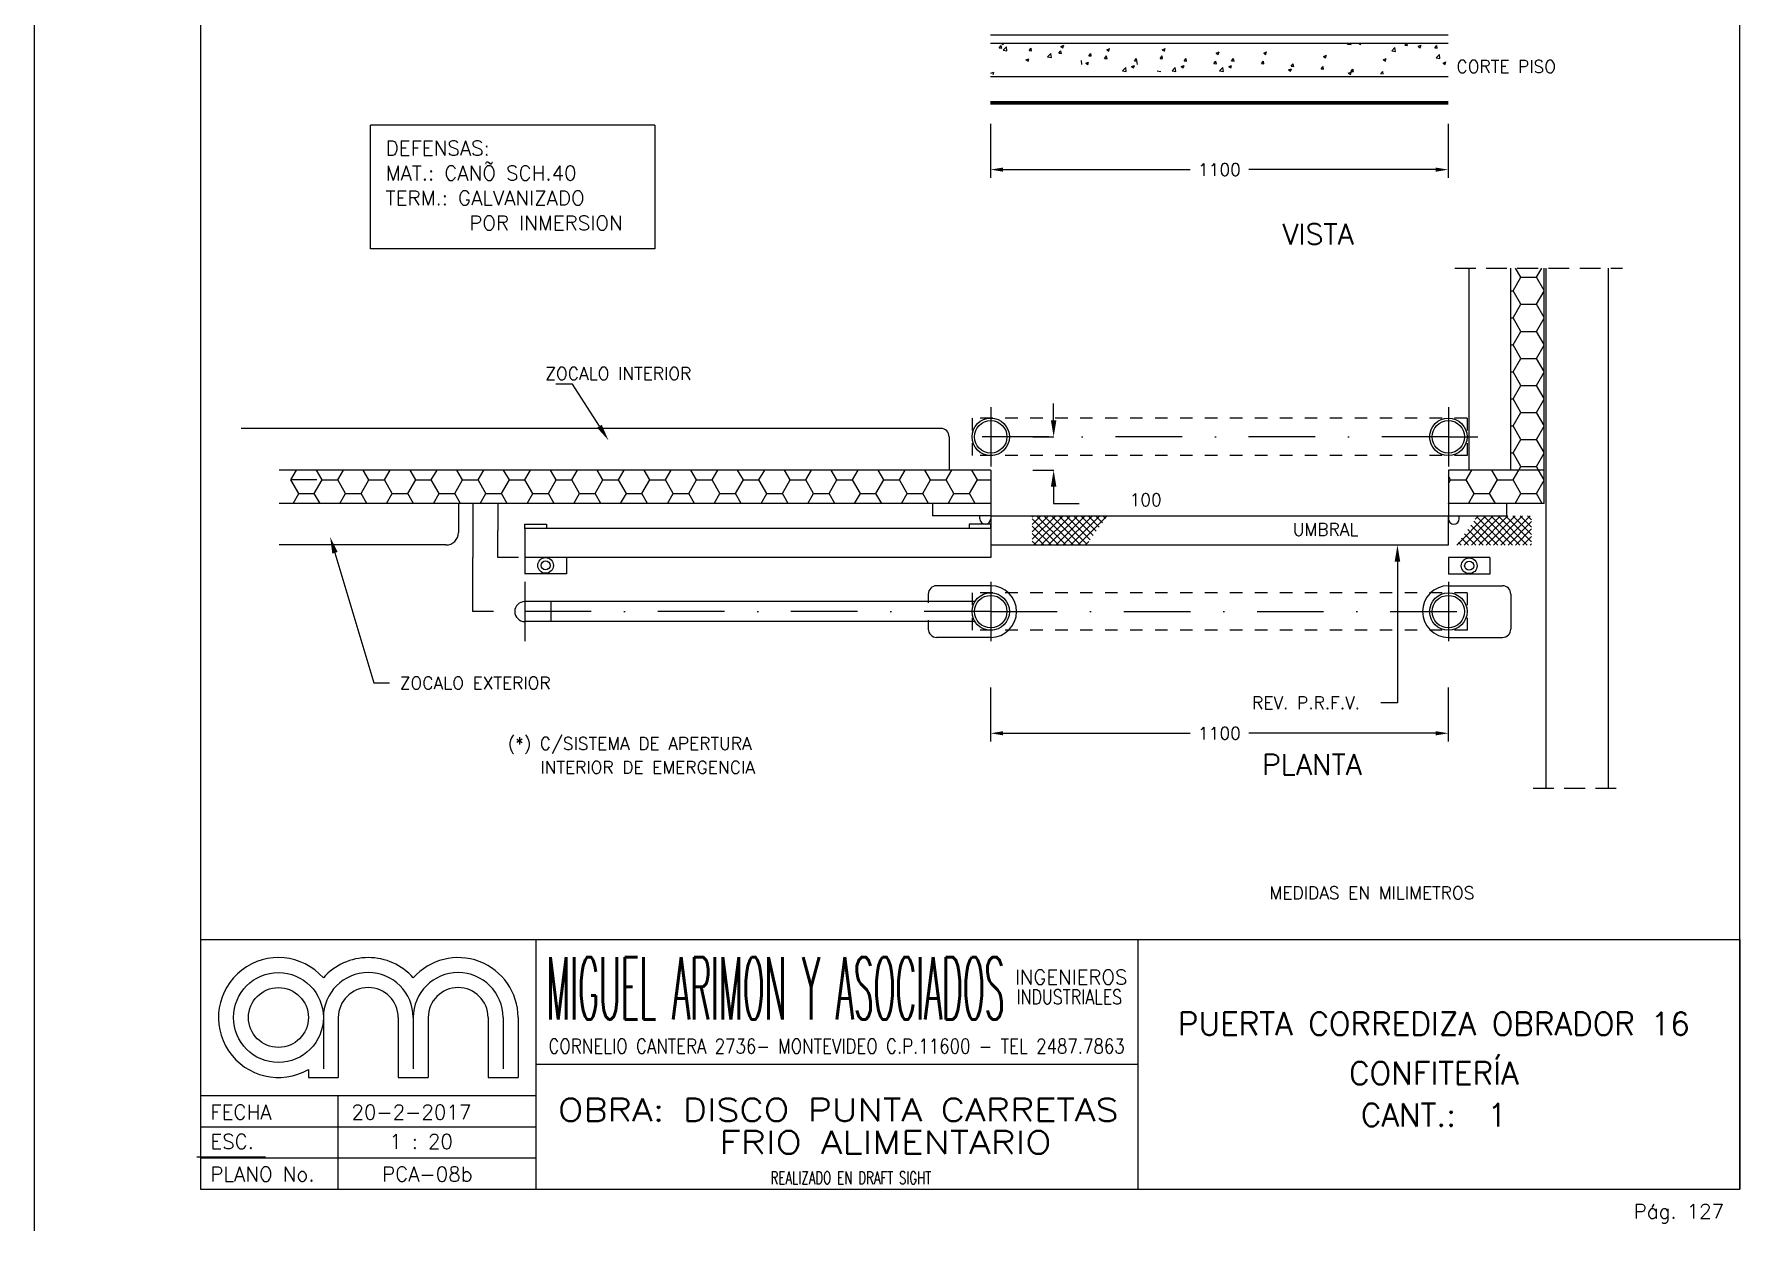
# Model space of a CAD drawing. Extents: x 2682 to 23682, y -29604 to -17724.
# Drawn here: x 6882 to 10982, y -23664 to -20788 of the extents above; entities that cross this region are included whole.
import ezdxf
from ezdxf.enums import TextEntityAlignment as Align

# ---------------------------------------------------------------- set-up
doc = ezdxf.new("R2010")
doc.units = 0
doc.header["$MEASUREMENT"] = 0
doc.header["$PDMODE"] = 33
for name, pattern in [('CEN20', [320, 160, -80, 0, -80]), ('PUN15', [60, 30, -30]), ('PUN25', [75, 50, -25])]:
    doc.linetypes.add(name, pattern=pattern)
doc.layers.get('0').update_dxf_attribs({"linetype": 'CONTINUOUS'})
doc.layers.get('DEFPOINTS').update_dxf_attribs({"linetype": 'CONTINUOUS'})
for name, color, linetype in [('0.25', 50, 'CONTINUOUS'), ('0.6', 15, 'CONTINUOUS'), ('FI', 2, 'CONTINUOUS'), ('GR', 9, 'CONTINUOUS'), ('IS', 5, 'CONTINUOUS'), ('ISO', 19, 'CONTINUOUS'), ('ISOF', 12, 'CONTINUOUS'), ('MA', 15, 'CONTINUOUS'), ('ME', 7, 'CONTINUOUS'), ('MF', 19, 'CONTINUOUS'), ('TF', 13, 'CONTINUOUS'), ('TX', 13, 'CONTINUOUS')]:
    doc.layers.add(name, color=color, linetype=linetype)
doc.styles.add('ROMANS', font='romans')
doc.styles.get("Standard").update_dxf_attribs({"font": 'ITALIC'})
doc.dimstyles.new('RPM 1-50', dxfattribs={"dimscale": 20, "dimtxt": 1.5, "dimasz": 1.5, "dimexe": 1, "dimexo": 2, "dimgap": 1, "dimtad": 0, "dimdec": 0, "dimtxsty": 'ROMANS', "dimcen": 1.5, "dimclrd": 256, "dimclre": 256, "dimclrt": 256, "dimadec": 0, "dimazin": 0, "dimtfac": 1, "dimtdec": 0, "dimtix": 1, "dimtmove": 2, "dimatfit": 0, "dimfxl": 1, "dimtolj": 1, "dimlwd": -1, "dimlwe": -1, "dimarcsym": 0})
doc.dimstyles.get("Standard").update_dxf_attribs({"dimtxt": 0.18, "dimasz": 0.18, "dimexe": 0.18, "dimexo": 0.0625, "dimgap": 0.09, "dimtad": 0, "dimtih": 1, "dimtoh": 1, "dimdec": 4, "dimzin": 0, "dimdsep": 46, "dimtxsty": 'Standard', "dimcen": 0.09, "dimadec": 0, "dimazin": 0, "dimtfac": 1, "dimtdec": 4, "dimtofl": 0, "dimtmove": 0, "dimatfit": 3, "dimfxl": 1, "dimtolj": 1, "dimtzin": 0, "dimarcsym": 0})

# ---------------------------------------------------------------- blocks, each defined once
blk = doc.blocks.new('*X18')
at = {"color": 0}
for p, q in [((1337.8, 1637.3), (1400.4, 1699.9)), ((1337.8, 1655), (1382.7, 1699.9)), ((1337.8, 1672.7), (1365.1, 1699.9)), ((1337.8, 1690.4), (1347.4, 1699.9)), ((1393.9, 1629.9), (1337.8, 1686.1)), ((1411.6, 1629.9), (1341.6, 1699.9)), ((1348.1, 1629.9), (1418.1, 1699.9)), ((1429.3, 1629.9), (1359.3, 1699.9)), ((1365.8, 1629.9), (1435.8, 1699.9)), ((1447, 1629.9), (1377, 1699.9)), ((1383.5, 1629.9), (1453.5, 1699.9)), ((1464.7, 1629.9), (1394.7, 1699.9)), ((1401.1, 1629.9), (1469.1, 1697.9)), ((1482.3, 1629.9), (1412.3, 1699.9)), ((1418.8, 1629.9), (1476.5, 1687.6)), ((1500, 1629.9), (1430, 1699.9)), ((1517.7, 1629.9), (1447.7, 1699.9)), ((1473.4, 1691.9), (1465.4, 1699.9)), ((1376.3, 1629.9), (1337.8, 1668.4)), ((1358.6, 1629.9), (1337.8, 1650.7)), ((1436.5, 1629.9), (1483.9, 1677.3)), ((1454.2, 1629.9), (1491.3, 1667.1)), ((1471.8, 1629.9), (1498.7, 1656.8)), ((1489.5, 1629.9), (1506.1, 1646.5)), ((1340.9, 1629.9), (1337.8, 1633)), ((1507.2, 1629.9), (1513.5, 1636.2))]:
    blk.add_line(p, q, dxfattribs=at)
blk = doc.blocks.new('*D832')
at = {"layer": 'DEFPOINTS', "color": 0, "transparency": 16777216}
for p in [(8046.5, -21915.5), (7996.5, -22045.5), (8046.5, -22045.5)]:
    blk.add_point(p, dxfattribs=at)
at = {"layer": 'TF', "color": 0, "lineweight": -2, "transparency": 16777216}
for p, q in [((8046.5, -21915.5), (7996.4, -21915.5)), ((7996.5, -21915.7), (7996.5, -21980.4)), ((7996.5, -22045.4), (7996.5, -21980.7)), ((8046.5, -22045.5), (7996.4, -22045.5))]:
    blk.add_line(p, q, dxfattribs=at)
at = {"layer": 'TF', "color": 0, "transparency": 16777216}
for points in [[(7996.5, -21915.7), (7996.6, -21915.7), (7996.5, -21915.5)], [(7996.5, -22045.4), (7996.6, -22045.4), (7996.5, -22045.5)]]:
    blk.add_solid(points, dxfattribs=at)
at = {"layer": 'TF', "color": 0, "transparency": 16777216, "insert": (7996.5, -21980.5), "char_height": 0.18, "attachment_point": 5}
blk.add_mtext('\\A1;A', dxfattribs=at)
blk = doc.blocks.new('*D833')
at = {"layer": 'DEFPOINTS', "color": 0, "transparency": 16777216}
for p in [(7986.2, -21915.5), (7936.2, -22175.5), (7986.2, -22175.5)]:
    blk.add_point(p, dxfattribs=at)
at = {"layer": 'TF', "color": 0, "lineweight": -2, "transparency": 16777216}
for p, q in [((7986.1, -21915.5), (7936, -21915.5)), ((7936.2, -21915.7), (7936.2, -22045.4)), ((7936.2, -22175.4), (7936.2, -22045.7)), ((7986.1, -22175.5), (7936, -22175.5))]:
    blk.add_line(p, q, dxfattribs=at)
at = {"layer": 'TF', "color": 0, "transparency": 16777216}
for points in [[(7936.1, -21915.7), (7936.2, -21915.7), (7936.2, -21915.5)], [(7936.1, -22175.4), (7936.2, -22175.4), (7936.2, -22175.5)]]:
    blk.add_solid(points, dxfattribs=at)
at = {"layer": 'TF', "color": 0, "transparency": 16777216, "insert": (7936.2, -22045.5), "char_height": 0.18, "attachment_point": 5}
blk.add_mtext('\\A1;A+150', dxfattribs=at)
blk = doc.blocks.new('*X19')
at = {"color": 0}
for p, q in [((7519.7, 1786.2), (7533.5, 1809.9)), ((7594.7, 1786.2), (7581, 1809.9)), ((7632.2, 1786.2), (7646, 1809.9)), ((7706.8, 1786.9), (7693.5, 1809.9)), ((7482.2, 1786.2), (7476.8, 1795.6)), ((7476.8, 1776.8), (7482.2, 1786.2)), ((7482.2, 1786.2), (7519.7, 1786.2)), ((7538.5, 1753.7), (7519.7, 1786.2)), ((7576, 1753.7), (7594.7, 1786.2)), ((7594.7, 1786.2), (7632.2, 1786.2)), ((7651, 1753.7), (7632.2, 1786.2)), ((7688.5, 1753.7), (7706.8, 1785.4)), ((7477.2, 1729.9), (7476.8, 1730.6)), ((7524.8, 1729.9), (7538.5, 1753.7)), ((7538.5, 1753.7), (7576, 1753.7)), ((7589.7, 1729.9), (7576, 1753.7)), ((7637.3, 1729.9), (7651, 1753.7)), ((7651, 1753.7), (7688.5, 1753.7)), ((7702.2, 1729.9), (7688.5, 1753.7))]:
    blk.add_line(p, q, dxfattribs=at)
blk = doc.blocks.new('*X20')
at = {"color": 0}
for p, q in [((7632.2, 2240.8), (7651, 2273.3)), ((7651, 2273.3), (7638.1, 2295.6)), ((7651, 2273.3), (7688.5, 2273.3)), ((7688.5, 2273.3), (7701.4, 2295.6)), ((7706.8, 2241.6), (7688.5, 2273.3)), ((7626.8, 2240.8), (7632.2, 2240.8)), ((7651, 2208.4), (7632.2, 2240.8)), ((7688.5, 2208.4), (7706.8, 2240.1)), ((7626.8, 2175.9), (7632.2, 2175.9)), ((7632.2, 2175.9), (7651, 2208.4)), ((7651, 2143.4), (7632.2, 2175.9)), ((7651, 2208.4), (7688.5, 2208.4)), ((7706.8, 2176.6), (7688.5, 2208.4)), ((7688.5, 2143.4), (7706.8, 2175.2)), ((7632.2, 2110.9), (7651, 2143.4)), ((7651, 2143.4), (7688.5, 2143.4)), ((7706.8, 2111.7), (7688.5, 2143.4)), ((7626.8, 2110.9), (7632.2, 2110.9)), ((7651, 2078.5), (7632.2, 2110.9)), ((7688.5, 2078.5), (7706.8, 2110.2)), ((7632.2, 2046), (7651, 2078.5)), ((7651, 2078.5), (7688.5, 2078.5)), ((7706.8, 2046.7), (7688.5, 2078.5)), ((7626.8, 2046), (7632.2, 2046)), ((7651, 2013.5), (7632.2, 2046)), ((7632.2, 1981), (7651, 2013.5)), ((7651, 2013.5), (7688.5, 2013.5)), ((7688.5, 2013.5), (7706.8, 2045.3)), ((7706.8, 1981.8), (7688.5, 2013.5)), ((7626.8, 1981), (7632.2, 1981)), ((7651, 1948.6), (7632.2, 1981)), ((7688.5, 1948.6), (7706.8, 1980.3)), ((7632.2, 1916.1), (7651, 1948.6)), ((7651, 1948.6), (7688.5, 1948.6)), ((7706.8, 1916.8), (7688.5, 1948.6)), ((7626.8, 1916.1), (7632.2, 1916.1)), ((7651, 1883.6), (7632.2, 1916.1)), ((7688.5, 1883.6), (7706.8, 1915.4)), ((7626.8, 1851.1), (7632.2, 1851.1)), ((7632.2, 1851.1), (7651, 1883.6)), ((7651, 1818.7), (7632.2, 1851.1)), ((7651, 1883.6), (7688.5, 1883.6)), ((7706.8, 1851.9), (7688.5, 1883.6)), ((7688.5, 1818.7), (7706.8, 1850.4)), ((7646, 1809.9), (7651, 1818.7)), ((7651, 1818.7), (7688.5, 1818.7)), ((7693.5, 1809.9), (7688.5, 1818.7))]:
    blk.add_line(p, q, dxfattribs=at)
blk = doc.blocks.new('*D835')
at = {"layer": 'DEFPOINTS', "color": 0, "transparency": 16777216}
for p in [(9181.2, -20963.1), (10281.2, -20963.1), (10281.2, -21113.4)]:
    blk.add_point(p, dxfattribs=at)
at = {"layer": 'TX', "transparency": 16777216}
for p, q in [((9181.2, -21003.1), (9181.2, -21133.4)), ((10281.2, -21003.1), (10281.2, -21133.4)), ((9211.2, -21113.4), (9660.5, -21113.4)), ((10251.2, -21113.4), (9801.9, -21113.4))]:
    blk.add_line(p, q, dxfattribs=at)
for points in [[(9211.2, -21108.4), (9211.2, -21118.4), (9181.2, -21113.4)], [(10251.2, -21108.4), (10251.2, -21118.4), (10281.2, -21113.4)]]:
    blk.add_solid(points, dxfattribs=at)
at = {"layer": 'TX', "transparency": 16777216, "insert": (9731.2, -21113.4), "char_height": 30, "attachment_point": 5, "style": 'ROMANS'}
blk.add_mtext('\\A1;1100', dxfattribs=at)
blk = doc.blocks.new('*D846')
at = {"layer": 'DEFPOINTS', "color": 0, "transparency": 16777216}
for p in [(9181.2, -22317.9), (10281.2, -22317.9), (10281.2, -22468.1)]:
    blk.add_point(p, dxfattribs=at)
at = {"layer": 'TX', "transparency": 16777216}
for p, q in [((9181.2, -22357.9), (9181.2, -22488.1)), ((10281.2, -22357.9), (10281.2, -22488.1)), ((9211.2, -22468.1), (9660.5, -22468.1)), ((10251.2, -22468.1), (9801.9, -22468.1))]:
    blk.add_line(p, q, dxfattribs=at)
for points in [[(9211.2, -22463.1), (9211.2, -22473.1), (9181.2, -22468.1)], [(10251.2, -22463.1), (10251.2, -22473.1), (10281.2, -22468.1)]]:
    blk.add_solid(points, dxfattribs=at)
at = {"layer": 'TX', "transparency": 16777216, "insert": (9731.2, -22468.1), "char_height": 30, "attachment_point": 5, "style": 'ROMANS'}
blk.add_mtext('\\A1;1100', dxfattribs=at)

msp = doc.modelspace()

# ---------------------------------------------------------------- linework, layer by layer
at = {"layer": '0.25'}
for p, q in [((9201.75446, -20820.83792), (9206.57537, -20815.09258)), ((9201.75446, -20820.83792), (9207.73162, -20821.36086)), ((9207.71556, -20821.34506), (9206.5593, -20815.07679)), ((9207.83745, -20810.20198), (9211.28984, -20812.53065)), ((9211.27372, -20812.51495), (9212.04981, -20810.20198)), ((9211.46733, -20826.13806), (9219.25618, -20818.0204)), ((9211.46733, -20826.13806), (9220.361, -20827.51738)), ((9220.34473, -20827.50177), (9219.23991, -20818.00479)), ((9273.48047, -20827.11314), (9279.45764, -20827.63607)), ((9273.48048, -20827.11313), (9278.30139, -20821.3678)), ((9279.44157, -20827.62033), (9278.28531, -20821.35206)), ((9345.2065, -20833.38835), (9350.02741, -20827.64301)), ((9351.16758, -20833.8956), (9350.01133, -20827.62733)), ((9350.02855, -20817.18426), (9355.00278, -20820.53942)), ((9350.02856, -20817.18427), (9357.03042, -20814.49651)), ((9354.98666, -20820.52384), (9357.01429, -20814.48093)), ((9460.25729, -20825.19304), (9465.23151, -20828.54819)), ((9460.2573, -20825.19304), (9467.25915, -20822.50528)), ((9465.21538, -20828.53273), (9467.24302, -20822.48981)), ((9593.7415, -20825.19304), (9598.71572, -20828.54819)), ((9593.74151, -20825.19304), (9600.74336, -20822.50528)), ((9598.69959, -20828.53273), (9600.72723, -20822.48981)), ((10038.55405, -20811.4857), (10039.78577, -20810.20198)), ((10038.55405, -20811.48571), (10047.44772, -20812.86503)), ((10047.43145, -20812.84982), (10047.12342, -20810.20198)), ((10067.0347, -20810.20198), (10070.16385, -20812.31262)), ((10070.14773, -20812.29745), (10070.85084, -20810.20198)), ((10145.27815, -20828.0376), (10153.067, -20819.91995)), ((10154.15554, -20829.40179), (10153.05072, -20819.90481)), ((10176.86552, -20814.64606), (10182.84269, -20815.16899)), ((10176.86553, -20814.64605), (10180.59455, -20810.20198)), ((10182.82662, -20815.15381), (10181.9132, -20810.20198)), ((10208.90257, -20816.96624), (10213.87679, -20820.3214)), ((10208.90258, -20816.96625), (10215.90443, -20814.27849)), ((10213.86067, -20820.30633), (10215.8883, -20814.26342)), ((10248.59154, -20820.92127), (10254.56871, -20821.44421)), ((10248.59155, -20820.92127), (10253.41246, -20815.17593)), ((10254.55264, -20821.42908), (10253.39638, -20815.16081)), ((9266.00632, -20849.43738), (9270.98054, -20852.79253)), ((9266.00633, -20849.43738), (9273.00818, -20846.74962)), ((9270.9644, -20852.77689), (9272.99203, -20846.73397)), ((9318.19143, -20842.68996), (9325.98028, -20834.5723)), ((9318.19143, -20842.68996), (9327.08511, -20844.06929)), ((9327.06882, -20844.05374), (9325.964, -20834.55676)), ((9345.20649, -20833.38835), (9351.18366, -20833.91128)), ((9400.3087, -20860.6057), (9399.20388, -20851.10872)), ((9409.71926, -20857.44615), (9414.69349, -20860.80131)), ((9409.71927, -20857.44616), (9416.72112, -20854.7584)), ((9414.67733, -20860.78578), (9416.70496, -20854.74286)), ((9416.93251, -20839.66356), (9422.90968, -20840.1865)), ((9416.93252, -20839.66356), (9421.75343, -20833.91823)), ((9422.8936, -20840.17087), (9421.73734, -20833.9026)), ((9455.17432, -20845.93878), (9461.15149, -20846.46171)), ((9455.17433, -20845.93877), (9459.99523, -20840.19344)), ((9461.1354, -20846.44614), (9459.97914, -20840.17787)), ((9498.15543, -20875.79376), (9505.94428, -20867.6761)), ((9507.03279, -20877.15767), (9505.92797, -20867.66069)), ((9519.94799, -20865.45492), (9524.92222, -20868.81008)), ((9519.948, -20865.45493), (9526.94986, -20862.76717)), ((9524.90606, -20868.79466), (9526.93369, -20862.75175)), ((9526.90034, -20852.21399), (9532.8775, -20852.73692)), ((9526.90035, -20852.21399), (9531.72125, -20846.46865)), ((9532.86141, -20852.72141), (9531.70515, -20846.45314)), ((9533.79291, -20860.6057), (9532.68809, -20851.10872)), ((9588.65853, -20845.93878), (9594.6357, -20846.46171)), ((9588.65854, -20845.93877), (9593.47944, -20840.19344)), ((9594.61961, -20846.44614), (9593.46335, -20840.17787)), ((9617.27817, -20875.79376), (9625.06702, -20867.6761)), ((9626.15553, -20877.15767), (9625.05071, -20867.66069)), ((9639.07073, -20865.45492), (9644.04496, -20868.81008)), ((9639.07074, -20865.45493), (9646.0726, -20862.76717)), ((9644.0288, -20868.79466), (9646.05643, -20862.75175)), ((9646.02308, -20852.21399), (9652.00024, -20852.73692)), ((9646.02309, -20852.21399), (9650.84399, -20846.46865)), ((9651.98415, -20852.72141), (9650.82789, -20846.45314)), ((9717.74909, -20858.4892), (9723.72626, -20859.01214)), ((9717.7491, -20858.4892), (9722.57001, -20852.74387)), ((9723.71016, -20858.99668), (9722.55391, -20852.72841)), ((9723.09297, -20833.20181), (9728.0672, -20836.55697)), ((9723.09298, -20833.20181), (9730.09483, -20830.51405)), ((9728.05106, -20836.54161), (9730.07869, -20830.4987)), ((9731.63964, -20875.79376), (9739.42849, -20867.6761)), ((9740.517, -20877.15767), (9739.41218, -20867.66069)), ((9753.4322, -20865.45492), (9758.40643, -20868.81008)), ((9753.43221, -20865.45493), (9760.43407, -20862.76717)), ((9758.39027, -20868.79466), (9760.4179, -20862.75175)), ((9760.38455, -20852.21399), (9766.36172, -20852.73692)), ((9760.38456, -20852.21399), (9765.20546, -20846.46865)), ((9766.34562, -20852.72141), (9765.18936, -20846.45314)), ((9832.11057, -20858.4892), (9836.93148, -20852.74387)), ((9832.11057, -20858.4892), (9838.08773, -20859.01214)), ((9838.07163, -20858.99668), (9836.91538, -20852.72841)), ((9837.45444, -20833.20181), (9842.42867, -20836.55697)), ((9837.45445, -20833.20181), (9844.4563, -20830.51405)), ((9842.41253, -20836.54161), (9844.44016, -20830.4987)), ((9903.83658, -20864.76442), (9909.81375, -20865.28735)), ((9903.83659, -20864.76441), (9908.6575, -20859.01908)), ((9909.79765, -20865.27195), (9908.64139, -20859.00368)), ((9975.56261, -20871.03963), (9980.38352, -20865.29429)), ((9981.52366, -20871.54722), (9980.3674, -20865.27895)), ((9981.16739, -20841.21058), (9986.14161, -20844.56574)), ((9981.1674, -20841.21059), (9988.16925, -20838.52283)), ((9986.12547, -20844.5505), (9988.1531, -20838.50758)), ((10124.88033, -20849.21936), (10129.85455, -20852.57451)), ((10124.88034, -20849.21936), (10131.88219, -20846.5316)), ((10129.8384, -20852.55938), (10131.86603, -20846.51647)), ((10145.27815, -20828.03761), (10154.17183, -20829.41693)), ((10252.00225, -20844.58951), (10259.7911, -20836.47185)), ((10252.00226, -20844.58951), (10260.89593, -20845.96883)), ((10260.87963, -20845.95376), (10259.77481, -20836.45678)), ((10268.59327, -20857.22813), (10273.5675, -20860.58329)), ((10268.59328, -20857.22813), (10275.59514, -20854.54038)), ((10273.55134, -20860.56827), (10275.57897, -20854.52536)), ((9181.98409, -20881.6905), (9188.98594, -20879.00274)), ((9186.94213, -20885.02994), (9188.96977, -20878.98702)), ((9498.15543, -20875.79376), (9507.04911, -20877.17309)), ((9581.63964, -20875.79376), (9590.53332, -20877.17309)), ((9617.27817, -20875.79376), (9626.17185, -20877.17309)), ((9731.63964, -20875.79376), (9740.53332, -20877.17309)), ((9897.14515, -20873.4637), (9902.11937, -20876.81886)), ((9897.14516, -20873.4637), (9904.14701, -20870.77594)), ((9902.1032, -20876.80355), (9904.13084, -20870.76063)), ((9975.5626, -20871.03963), (9981.53977, -20871.56256)), ((10040.85809, -20881.47247), (10045.83232, -20884.82763)), ((10040.8581, -20881.47248), (10047.85995, -20878.78472)), ((10045.81614, -20884.81243), (10047.84377, -20878.76952)), ((10047.28862, -20877.31484), (10053.26579, -20877.83778)), ((10047.28863, -20877.31484), (10052.10954, -20871.56951)), ((10053.24967, -20877.82249), (10052.09342, -20871.55422)), ((10119.01465, -20883.59005), (10123.83555, -20877.84472)), ((10124.97568, -20884.09776), (10123.81943, -20877.82949))]:
    msp.add_line(p, q, dxfattribs=at)
at = {"layer": '0.6'}
for p, q in [((7282.05496, -17823.99649), (7282.05496, -23563.99649)), ((10982.05496, -23563.99649), (10982.05496, -17823.99649)), ((7282.05496, -23563.99649), (10982.05496, -23563.99649))]:
    msp.add_line(p, q, dxfattribs=at)
at = {"layer": 'FI'}
for p, q in [((6882.05496, -17723.99649), (6882.05496, -23663.99649)), ((6882.05496, -17723.99649), (6882.05496, -23663.99649)), ((10331.38273, -21835.53673), (10331.38273, -21349.857)), ((9061.38273, -21735.53673), (7379.55346, -21735.53673)), ((9081.38273, -21755.53673), (9081.38273, -21835.53673)), ((9332.60467, -21915.53673), (9393.72245, -21915.53673)), ((9181.38273, -21945.53673), (10281.38273, -21945.53673)), ((10281.38273, -22015.53673), (10281.38273, -21945.53673)), ((9181.38273, -22015.53673), (10281.38273, -22015.53673)), ((7282.05496, -23413.59627), (8088.45447, -23413.59627)), ((7282.05496, -23488.79627), (8088.45447, -23488.79627))]:
    msp.add_line(p, q, dxfattribs=at)
at = {"layer": 'FI', "linetype": 'PUN25'}
for p, q in [((10297.06992, -21349.857), (10700.27132, -21349.857)), ((10484.87439, -22599.66326), (10696.36373, -22599.66326))]:
    msp.add_line(p, q, dxfattribs=at)
at = {"layer": 'FI', "linetype": 'CEN20'}
for p, q in [((9181.38273, -21684.43925), (9181.38273, -21826.63421)), ((10281.38273, -21684.43925), (10281.38273, -21826.63421)), ((10281.38273, -21755.53673), (9110.28525, -21755.53673)), ((10281.38273, -21755.53673), (10352.48021, -21755.53673)), ((8061.38273, -22104.43925), (8061.38273, -22246.63421)), ((9181.38273, -22104.43925), (9181.38273, -22246.63421)), ((10281.38273, -22104.43925), (10281.38273, -22246.63421)), ((9181.38273, -22175.53673), (7990.28525, -22175.53673)), ((9181.38273, -22175.53673), (10352.48021, -22175.53673))]:
    msp.add_line(p, q, dxfattribs=at)
at = {"layer": 'FI', "linetype": 'ByBlock'}
for p, q in [((9332.60467, -21715.53673), (9332.60467, -21675.53673)), ((9282.66717, -21755.53673), (9332.78467, -21755.53673)), ((9282.66717, -21835.53673), (9332.78467, -21835.53673)), ((9332.60467, -21875.53673), (9332.60467, -21915.53673))]:
    msp.add_line(p, q, dxfattribs=at)
at = {"layer": 'FI', "linetype": 'PUN15'}
for p, q in [((10326.38273, -21710.53673), (9136.38273, -21710.53673)), ((9136.38273, -21710.53673), (9136.38273, -21800.53673)), ((10326.38273, -21710.53673), (10326.38273, -21800.53673)), ((10326.38273, -21800.53673), (9136.38273, -21800.53673)), ((10326.38273, -22130.53673), (9136.38273, -22130.53673)), ((9136.38273, -22130.53673), (9136.38273, -22220.53673)), ((10326.38273, -22130.53673), (10326.38273, -22220.53673)), ((10326.38273, -22220.53673), (9136.38273, -22220.53673))]:
    msp.add_line(p, q, dxfattribs=at)
at = {"layer": 'FI'}
for centre in [(9181.38273, -21755.53673), (10281.38273, -21755.53673), (9181.38273, -22175.53673), (10281.38273, -22175.53673)]:
    msp.add_circle(centre, 39, dxfattribs=at)
msp.add_arc((9061.38273, -21755.53673), 20, 0, 90, dxfattribs=at)
at = {"layer": 'FI', "linetype": 'ByBlock'}
for points in [[(9325.938, -21715.53673), (9339.27133, -21715.53673), (9332.60467, -21755.53673)], [(9325.938, -21875.53673), (9339.27133, -21875.53673), (9332.60467, -21835.53673)]]:
    msp.add_solid(points, dxfattribs=at)
at = {"layer": 'GR'}
for p, q in [((10516.38273, -22599.66326), (10516.38273, -21349.857)), ((10666.38273, -22599.66326), (10666.38273, -21349.857))]:
    msp.add_line(p, q, dxfattribs=at)
at = {"layer": 'IS'}
for p, q in [((10281.16959, -20790.20198), (9181.16959, -20790.20198)), ((10281.16959, -20810.20198), (9181.16959, -20810.20198)), ((10281.16959, -20890.20198), (9181.16959, -20890.20198)), ((10281.16959, -20950.20198), (9181.16959, -20950.20198))]:
    msp.add_line(p, q, dxfattribs=at)
at = {"layer": 'ISO'}
for p, q in [((10431.38273, -21835.53673), (10431.38273, -21349.857)), ((10511.38273, -21915.53673), (10511.38273, -21349.857)), ((9181.38273, -21835.53673), (7471.38405, -21835.53673)), ((9181.38273, -21835.53673), (9181.38273, -21915.53673)), ((10511.38273, -21835.53673), (10281.38273, -21835.53673)), ((10281.38273, -21835.53673), (10281.38273, -21915.53673)), ((9181.38273, -21915.53673), (7471.38405, -21915.53673)), ((10511.38273, -21915.53673), (10281.38273, -21915.53673))]:
    msp.add_line(p, q, dxfattribs=at)
at = {"layer": 'ISOF'}
for p, q in [((7499.30348, -21859.30137), (7513.02398, -21835.53676)), ((7574.30347, -21859.30138), (7560.58296, -21835.53676)), ((7611.80348, -21859.30137), (7625.52398, -21835.53676)), ((7686.80347, -21859.30138), (7673.08296, -21835.53676)), ((7724.30348, -21859.30136), (7738.02398, -21835.53676)), ((7799.30347, -21859.30138), (7785.58296, -21835.53676)), ((7836.80348, -21859.30136), (7850.52398, -21835.53676)), ((7911.80347, -21859.30138), (7898.08296, -21835.53676)), ((7949.30348, -21859.30136), (7963.02398, -21835.53676)), ((8024.30347, -21859.30139), (8010.58296, -21835.53676)), ((8061.80348, -21859.30136), (8075.52398, -21835.53676)), ((8136.80347, -21859.30139), (8123.08296, -21835.53676)), ((8174.30348, -21859.30136), (8188.02398, -21835.53676)), ((8249.30347, -21859.30139), (8235.58296, -21835.53676)), ((8286.80348, -21859.30136), (8300.52398, -21835.53676)), ((8361.80347, -21859.30139), (8348.08296, -21835.53676)), ((8399.30348, -21859.30136), (8413.02398, -21835.53676)), ((8474.30347, -21859.30139), (8460.58296, -21835.53676)), ((8511.80348, -21859.30136), (8525.52398, -21835.53676)), ((8586.80347, -21859.30139), (8573.08296, -21835.53676)), ((8624.30348, -21859.30136), (8638.02398, -21835.53676)), ((8699.30347, -21859.30136), (8685.58296, -21835.53673)), ((8736.80348, -21859.30134), (8750.52398, -21835.53673)), ((8811.80344, -21859.30136), (8798.08293, -21835.53673)), ((8849.30345, -21859.30133), (8863.02395, -21835.53673)), ((8924.30344, -21859.30136), (8910.58292, -21835.53673)), ((8961.80345, -21859.30133), (8975.52395, -21835.53673)), ((9036.80344, -21859.30136), (9023.08292, -21835.53673)), ((9074.30345, -21859.30133), (9088.02395, -21835.53673)), ((9149.30344, -21859.30136), (9135.58292, -21835.53673)), ((7518.05348, -21891.77734), (7499.30348, -21859.30138)), ((7561.80349, -21859.30138), (7499.30349, -21859.30138)), ((7504.33596, -21915.53676), (7518.05348, -21891.77732)), ((7518.05349, -21891.77733), (7555.55349, -21891.77733)), ((7555.55348, -21891.77732), (7574.30348, -21859.30137)), ((7569.27098, -21915.53676), (7555.55348, -21891.77734)), ((7574.30349, -21859.30138), (7611.80349, -21859.30138)), ((7630.55347, -21891.77734), (7611.80347, -21859.30138)), ((7616.83596, -21915.53676), (7630.55348, -21891.77732)), ((7630.55349, -21891.77733), (7668.05349, -21891.77733)), ((7681.77098, -21915.53676), (7668.05347, -21891.77734)), ((7668.05348, -21891.77732), (7686.80348, -21859.30136)), ((7686.80349, -21859.30138), (7724.30349, -21859.30138)), ((7743.05347, -21891.77734), (7724.30347, -21859.30138)), ((7729.33596, -21915.53676), (7743.05348, -21891.77732)), ((7743.05349, -21891.77733), (7780.55349, -21891.77733)), ((7794.27098, -21915.53676), (7780.55347, -21891.77734)), ((7780.55348, -21891.77732), (7799.30348, -21859.30136)), ((7799.30349, -21859.30138), (7836.80349, -21859.30138)), ((7855.55347, -21891.77734), (7836.80347, -21859.30138)), ((7841.83596, -21915.53676), (7855.55348, -21891.77732)), ((7855.55349, -21891.77733), (7893.05349, -21891.77733)), ((7906.77098, -21915.53676), (7893.05347, -21891.77734)), ((7893.05348, -21891.77732), (7911.80348, -21859.30136)), ((7911.80349, -21859.30138), (7949.30349, -21859.30138)), ((7968.05347, -21891.77734), (7949.30347, -21859.30138)), ((7954.33596, -21915.53676), (7968.05348, -21891.77732)), ((7968.05349, -21891.77733), (8005.55349, -21891.77733)), ((8019.27098, -21915.53676), (8005.55347, -21891.77734)), ((8005.55348, -21891.77732), (8024.30348, -21859.30136)), ((8024.30349, -21859.30138), (8061.80349, -21859.30138)), ((8080.55347, -21891.77734), (8061.80347, -21859.30139)), ((8066.83596, -21915.53676), (8080.55348, -21891.77732)), ((8080.55349, -21891.77733), (8118.05349, -21891.77733)), ((8131.77098, -21915.53676), (8118.05347, -21891.77734)), ((8118.05348, -21891.77732), (8136.80348, -21859.30136)), ((8136.80349, -21859.30138), (8174.30349, -21859.30138)), ((8193.05347, -21891.77734), (8174.30347, -21859.30139)), ((8179.33596, -21915.53676), (8193.05348, -21891.77732)), ((8193.05349, -21891.77733), (8230.55349, -21891.77733)), ((8244.27098, -21915.53676), (8230.55347, -21891.77734)), ((8230.55348, -21891.77732), (8249.30348, -21859.30136)), ((8249.30349, -21859.30138), (8286.80349, -21859.30138)), ((8305.55347, -21891.77734), (8286.80347, -21859.30139)), ((8291.83596, -21915.53676), (8305.55348, -21891.77732)), ((8305.55349, -21891.77733), (8343.05349, -21891.77733)), ((8356.77098, -21915.53676), (8343.05347, -21891.77734)), ((8343.05348, -21891.77732), (8361.80348, -21859.30136)), ((8361.80349, -21859.30138), (8399.30349, -21859.30138)), ((8418.05347, -21891.77734), (8399.30347, -21859.30139)), ((8404.33596, -21915.53676), (8418.05348, -21891.77732)), ((8418.05349, -21891.77733), (8455.55349, -21891.77733)), ((8469.27098, -21915.53676), (8455.55347, -21891.77734)), ((8455.55348, -21891.77732), (8474.30348, -21859.30136)), ((8474.30349, -21859.30138), (8511.80349, -21859.30138)), ((8530.55347, -21891.77734), (8511.80347, -21859.30139)), ((8516.83596, -21915.53676), (8530.55348, -21891.77732)), ((8530.55349, -21891.77733), (8568.05349, -21891.77733)), ((8581.77098, -21915.53676), (8568.05347, -21891.77734)), ((8568.05348, -21891.77732), (8586.80348, -21859.30136)), ((8586.80349, -21859.30138), (8624.30349, -21859.30138)), ((8643.05347, -21891.77734), (8624.30347, -21859.30139)), ((8629.33596, -21915.53676), (8643.05348, -21891.77732)), ((8643.05349, -21891.77731), (8680.55349, -21891.77731)), ((8694.27098, -21915.53673), (8680.55347, -21891.77732)), ((8680.55348, -21891.77729), (8699.30348, -21859.30134)), ((8699.30349, -21859.30136), (8736.80349, -21859.30136)), ((8755.55347, -21891.77732), (8736.80347, -21859.30136)), ((8741.83596, -21915.53673), (8755.55348, -21891.77729)), ((8755.55347, -21891.77731), (8793.05347, -21891.77731)), ((8806.77095, -21915.53673), (8793.05344, -21891.77731)), ((8793.05345, -21891.77729), (8811.80345, -21859.30133)), ((8811.80346, -21859.30135), (8849.30346, -21859.30135)), ((8824.30346, -21859.30133), (8849.30345, -21859.30133)), ((8868.05344, -21891.77731), (8849.30344, -21859.30136)), ((8854.33593, -21915.53673), (8868.05345, -21891.77729)), ((8868.05346, -21891.7773), (8905.55346, -21891.7773)), ((8919.27095, -21915.53673), (8905.55344, -21891.77731)), ((8905.55345, -21891.77729), (8924.30345, -21859.30133)), ((8924.30346, -21859.30135), (8961.80346, -21859.30135)), ((8980.55344, -21891.77731), (8961.80344, -21859.30136)), ((8966.83593, -21915.53673), (8980.55345, -21891.77729)), ((8980.55346, -21891.7773), (9018.05346, -21891.7773)), ((9031.77095, -21915.53673), (9018.05344, -21891.77731)), ((9018.05345, -21891.77729), (9036.80345, -21859.30133)), ((9036.80346, -21859.30135), (9074.30346, -21859.30135)), ((9093.05344, -21891.77731), (9074.30344, -21859.30136)), ((9079.33593, -21915.53673), (9093.05345, -21891.77729)), ((9093.05346, -21891.7773), (9130.55346, -21891.7773)), ((9144.27095, -21915.53673), (9130.55344, -21891.77731)), ((9130.55345, -21891.77729), (9149.30345, -21859.30133)), ((9149.30346, -21859.30135), (9181.38273, -21859.30135))]:
    msp.add_line(p, q, dxfattribs=at)
at = {"layer": 'MA'}
for p, q in [((7282.05496, -22963.99649), (10982.05496, -22963.99649)), ((7282.05496, -22963.99649), (7282.05496, -23563.99649)), ((8088.45447, -23563.99649), (8088.45447, -22963.99649)), ((9535.25472, -22963.99649), (9535.25472, -23563.99649)), ((10982.03522, -22963.99649), (10982.03522, -23563.99649)), ((10982.05496, -22963.99649), (10982.05496, -23563.99649)), ((7577.25478, -23151.19638), (7577.25478, -23274.13487)), ((7613.25476, -23151.19638), (7613.25476, -23295.19629)), ((7757.25467, -23151.19638), (7757.25467, -23295.19629)), ((7793.25465, -23151.19638), (7793.25465, -23274.13487)), ((7829.25463, -23151.19638), (7829.25463, -23295.19629)), ((7973.25454, -23151.19638), (7973.25454, -23295.19629)), ((8009.25452, -23151.19638), (8009.25452, -23274.13487)), ((8045.2545, -23151.19638), (8045.2545, -23295.19629)), ((7541.2548, -23275.90396), (7541.2548, -23295.19629)), ((9535.25472, -23263.99649), (8088.45447, -23263.99649)), ((7541.2548, -23295.19629), (7613.25476, -23295.19629)), ((7757.25467, -23295.19629), (7829.25463, -23295.19629)), ((7973.25454, -23295.19629), (8045.2545, -23295.19629)), ((7282.05496, -23338.39627), (8088.45447, -23338.39627))]:
    msp.add_line(p, q, dxfattribs=at)
for radius in [107.99994, 71.99996]:
    msp.add_circle((7469.25484, -23151.19638), radius, dxfattribs=at)
for centre, radius, start, end in [((7469.25484, -23151.19638), 143.99991, 41.40962211, 300), ((7685.25472, -23151.19638), 143.99991, 41.40962211, 138.59037789), ((7901.25459, -23151.19638), 143.99991, 0, 138.59037789), ((7685.25472, -23151.19638), 107.99994, 0, 180), ((7685.25472, -23151.19638), 71.99996, 0, 180), ((7901.25459, -23151.19638), 107.99994, 0, 180), ((7901.25459, -23151.19638), 71.99996, 0, 180)]:
    msp.add_arc(centre, radius, start, end, dxfattribs=at)
at = {"layer": 'ME'}
for p, q in [((10281.16959, -20951.40198), (9181.16959, -20951.40198)), ((10281.16959, -20952.20198), (9181.16959, -20952.20198)), ((10281.16959, -20953.00198), (9181.16959, -20953.00198)), ((10281.16959, -20953.80198), (9181.16959, -20953.80198)), ((10281.16959, -20954.60198), (9181.16959, -20954.60198)), ((10281.16959, -20955.40198), (9181.16959, -20955.40198)), ((10281.16959, -20956.20198), (9181.16959, -20956.20198)), ((8374.41078, -21006.30507), (7690.43275, -21006.30507)), ((7690.43275, -21303.37661), (7690.43275, -21006.30507)), ((8374.41078, -21006.30507), (8374.41078, -21303.37661)), ((8374.41078, -21303.37661), (7690.43275, -21303.37661)), ((9041.38273, -21915.53673), (9041.38273, -21945.53673)), ((9181.38273, -21915.53673), (9181.38273, -21945.53673)), ((10281.38273, -21915.53673), (10281.38273, -21945.53673)), ((10421.38273, -21915.53673), (10421.38273, -21945.53673)), ((8061.38273, -21965.37933), (8113.3907, -21965.37933)), ((8061.38273, -21975.53673), (8061.38273, -21965.37933)), ((9181.38273, -21975.53673), (8061.38273, -21975.53673)), ((8061.38273, -21975.53673), (8061.38273, -22045.53673)), ((8113.3907, -21965.37933), (8113.3907, -21975.53673)), ((9181.38273, -21945.53673), (9041.38273, -21945.53673)), ((9181.38273, -21965.37933), (9129.37476, -21965.37933)), ((9129.37476, -21965.37933), (9129.37476, -21975.53673)), ((9155.13273, -21952.41173), (9155.13273, -21945.53673)), ((9181.38273, -21945.53673), (9181.38273, -21952.41173)), ((9181.38273, -21975.53673), (9181.38273, -21965.37933)), ((9181.38273, -21975.53673), (9181.38273, -22045.53673)), ((10281.38273, -21945.53673), (10281.38273, -21952.41173)), ((10281.38273, -21945.53673), (10421.38273, -21945.53673)), ((10307.63273, -21952.41173), (10307.63273, -21945.53673)), ((8061.38273, -22044.68718), (8061.38273, -22084.68718)), ((9181.38273, -22045.53673), (8061.38273, -22045.53673)), ((8161.38273, -22045.53673), (8161.38273, -22084.68718)), ((10381.38273, -22045.53673), (10281.38273, -22045.53673)), ((10281.38273, -22045.53673), (10281.38273, -22085.53673)), ((10381.38273, -22045.53673), (10381.38273, -22085.53673)), ((8161.38273, -22084.68718), (8061.38273, -22084.68718)), ((10381.38273, -22085.53673), (10281.38273, -22085.53673)), ((9181.38273, -22113.53673), (9051.38273, -22113.53673)), ((10281.38273, -22113.53673), (10411.38273, -22113.53673)), ((9144.38273, -22151.53673), (8061.38273, -22151.53673)), ((8124.38273, -22151.53673), (8124.38273, -22199.53673)), ((9144.38273, -22199.53673), (8061.38273, -22199.53673)), ((9181.38273, -22237.53673), (9051.38273, -22237.53673)), ((10281.38273, -22237.53673), (10411.38273, -22237.53673)), ((7611.78873, -23338.39627), (7611.78873, -23563.99649))]:
    msp.add_line(p, q, dxfattribs=at)
at = {"layer": 'ME', "linetype": 'CEN20'}
for p, q in [((9031.38273, -22133.53673), (9031.38273, -22154.53673)), ((10431.38273, -22133.53673), (10431.38273, -22217.53673)), ((9031.38273, -22196.53673), (9031.38273, -22217.53673))]:
    msp.add_line(p, q, dxfattribs=at)
at = {"layer": 'ME'}
for centre, radius in [((9181.38273, -21755.53673), 45), ((10281.38273, -21755.53673), 45), ((8111.38273, -22064.68718), 18.85797), ((8111.38273, -22064.68718), 10.85797), ((10331.38273, -22065.53673), 18.85797), ((10331.38273, -22065.53673), 10.85797), ((9181.38273, -22175.53673), 45), ((10281.38273, -22175.53673), 45)]:
    msp.add_circle(centre, radius, dxfattribs=at)
for centre, radius, start, end in [((9168.25773, -21952.41173), 13.125, 180, 0), ((10294.50773, -21952.41173), 13.125, 180, 0), ((9051.38273, -22133.53673), 20, 90, 180), ((9181.38273, -22175.53673), 62, 270, 90), ((10281.38273, -22175.53673), 62, 90, 270), ((10411.38273, -22133.53673), 20, 0, 90), ((8061.38273, -22175.53673), 24, 90, 270), ((9051.38273, -22217.53673), 20, 180, 270), ((10411.38273, -22217.53673), 20, 270, 0)]:
    msp.add_arc(centre, radius, start, end, dxfattribs=at)
at = {"layer": 'MF'}
msp.add_line((7438.16287, -23486.70876), (7273.16287, -23486.70876), dxfattribs=at)
msp.add_line((7438.16287, -23486.70876), (7273.16287, -23486.70876), dxfattribs=at)
at = {"layer": 'TF'}
for p, q in [((8175.73469, -21629.22926), (8135.73469, -21629.22926)), ((8240.79126, -21730.17001), (8175.73469, -21629.22926)), ((7901.73273, -21915.53673), (7901.73273, -21985.53673)), ((9181.38273, -21945.53673), (9181.38273, -22015.53673)), ((7871.73273, -22015.53673), (7471.38405, -22015.53673)), ((7605.13518, -22034.33339), (7698.31774, -22347.21563)), ((10158.98082, -22055.53673), (10158.98082, -22395.02367)), ((7698.31774, -22347.21563), (7735.97366, -22347.21563)), ((10158.98082, -22395.02367), (10118.98082, -22395.02367))]:
    msp.add_line(p, q, dxfattribs=at)
msp.add_arc((7871.73273, -21985.53673), 30, 270, 0, dxfattribs=at)
for points in [[(8235.1876, -21733.78158), (8246.39492, -21726.55843), (8262.46069, -21763.79196)], [(7598.74585, -22036.23626), (7611.52451, -22032.43052), (7593.71796, -21995.99742)], [(10165.64749, -22055.53673), (10152.31416, -22055.53673), (10158.98082, -22015.53673)]]:
    msp.add_solid(points, dxfattribs=at)

# ---------------------------------------------------------------- block references
at = {"layer": 'ISOF'}
for name in ['*X20', '*X19']:
    msp.add_blockref(name, (2804.55346, -23645.47874), dxfattribs=at)
at = {"layer": 'TF', "xscale": -1, "rotation": 180}
msp.add_blockref('*X18', (7943.57785, -20315.59472), dxfattribs=at)
at = {"layer": 'TF', "xscale": -1}
msp.add_blockref('*X18', (11819.18761, -23645.47874), dxfattribs=at)

# ---------------------------------------------------------------- texts
at = {"layer": '0.6', "style": 'ROMANS'}
for s, width, p, p2 in [('OBRA: DISCO PUNTA CARRETAS', 1.035604, (8141.15061, -23400.56464), (9489.16202, -23400.56464)), ('FRIO ALIMENTARIO', 1.088962, (8529.01221, -23478.87679), (9327.58471, -23478.87679))]:
    msp.add_text(s, height=55, dxfattribs=dict(at, width=width)).set_placement(p, p2, align=Align.FIT)
at = {"layer": 'FI', "linetype": 'ByBlock', "style": 'ROMANS'}
msp.add_text('100', height=30, dxfattribs=at).set_placement((9553.9081, -21906.84016), align=Align.MIDDLE_CENTER)
at = {"layer": 'FI', "style": 'ROMANS'}
for s, width, p, p2 in [('INGENIEROS ', 0.868836, (9239.38842, -23071.51609), (9533.34469, -23071.51609)), ('INDUSTRIALES', 0.729467, (9243.12511, -23119.23101), (9497.22293, -23119.23101)), ('CORNELIO CANTERA 2736- MONTEVIDEO C.P.11600 - TEL 2487.7863', 0.730272, (8118.3687, -23237.46292), (9503.45083, -23237.46292))]:
    msp.add_text(s, height=35, dxfattribs=dict(at, width=width)).set_placement(p, p2, align=Align.FIT)
for s, p in [('20-2-2017', (7644.84708, -23396.00121)), ('Pág. 127', (10726.48843, -23634.5967))]:
    msp.add_text(s, height=35, dxfattribs=at).set_placement(p)
at = {"layer": 'FI', "style": 'ROMANS', "width": 0.691964}
msp.add_text('REALIZADO EN DRAFT SIGHT', height=30, dxfattribs=at).set_placement((8845.20484, -23536.37237), align=Align.MIDDLE)
at = {"layer": 'GR', "style": 'ROMANS'}
for s, p in [('VISTA', (9968.02115, -21268.33674)), ('PLANTA', (9953.33395, -22543.15008))]:
    msp.add_text(s, height=50, dxfattribs=at).set_placement(p, align=Align.MIDDLE)
at = {"layer": 'GR', "style": 'ROMANS', "width": 0.325217}
msp.add_text('MIGUEL ARIMON Y ASOCIADOS', height=150, dxfattribs=at).set_placement((8113.3864, -23155.82046), (9214.47687, -23155.82046), align=Align.FIT)
at = {"layer": 'MA', "style": 'ROMANS'}
for s, p in [('PUERTA CORREDIZA OBRADOR 16', (10246.56032, -23166.23022)), ('CONFITERÍA', (10246.56032, -23275.80329)), ('CANT.:  1', (10246.56032, -23385.2783))]:
    msp.add_text(s, height=55, dxfattribs=at).set_placement(p, align=Align.MIDDLE)
at = {"layer": 'ME', "style": 'ROMANS'}
for s, p in [('DEFENSAS:', (7726.89063, -21079.17168)), ('MAT.: CANO SCH.40', (7726.89063, -21139.17168)), ('TERM.: GALVANIZADO', (7726.89063, -21199.17168)), ('POR INMERSION', (7927.82426, -21259.17168)), ('FECHA', (7305.59716, -23396.00121)), ('ESC.', (7305.59716, -23466.61315)), ('1 : 20', (7735.68906, -23466.61315)), ('PLANO No.', (7305.59716, -23545.01244)), ('PCA-08b', (7718.36552, -23545.01244))]:
    msp.add_text(s, height=35, dxfattribs=at).set_placement(p)
msp.add_text('%%126', height=20, dxfattribs=at).set_placement((7975.65844, -21095.85916), align=Align.MIDDLE)
at = {"layer": 'TF', "style": 'ROMANS'}
for s, p in [('CORTE PISO', (10300.90306, -20865.65273)), ('ZOCALO INTERIOR', (8110.73469, -21603.53767)), ('ZOCALO EXTERIOR', (7760.97366, -22347.21563)), ('REV. P.R.F.V.', (9809.55252, -22395.02367))]:
    msp.add_text(s, height=30, dxfattribs=at).set_placement(p, align=Align.MIDDLE_LEFT)
msp.add_text('UMBRAL', height=30, dxfattribs=at).set_placement((9986.32952, -21993.3539), align=Align.CENTER)
for s, p in [('(*) C/SISTEMA DE APERTURA', (8020.46153, -22507.69346)), ('    INTERIOR DE EMERGENCIA', (8009.50594, -22564.86572)), ('MEDIDAS EN MILIMETROS', (9851.47697, -22866.51636))]:
    msp.add_text(s, height=30, dxfattribs=at).set_placement(p)

# ---------------------------------------------------------------- dimensions: what is measured, and where the dimension line sits
at = {"layer": 'TF'}
for base, p1, p2, text, picture, middle in [((7936.16319, -22175.53673), (7986.16319, -21915.53673), (7986.16319, -22175.53673), 'A+150', '*D833', (7936.16319, -22045.53673)), ((7996.5446, -22045.53673), (8046.5446, -21915.53673), (8046.5446, -22045.53673), 'A', '*D832', (7996.5446, -21980.53673))]:
    dim = msp.add_linear_dim(base=base, p1=p1, p2=p2, angle=270, text=text, dimstyle='Standard', dxfattribs=at)
    dim.commit()
    dim.dimension.update_dxf_attribs({"geometry": picture, "text_midpoint": middle})
at = {"layer": 'TX'}
for base, p1, p2, picture, middle in [((10281.16959, -21113.35145), (9181.16959, -20963.09144), (10281.16959, -20963.09144), '*D835', (9731.16959, -21113.35145)), ((10281.16959, -22468.11379), (9181.16959, -22317.85377), (10281.16959, -22317.85377), '*D846', (9731.16959, -22468.11379))]:
    dim = msp.add_linear_dim(base=base, p1=p1, p2=p2, text='1100', dimstyle='RPM 1-50', dxfattribs=at)
    dim.commit()
    dim.dimension.update_dxf_attribs({"geometry": picture, "text_midpoint": middle})

doc.saveas('drawing.dxf')
